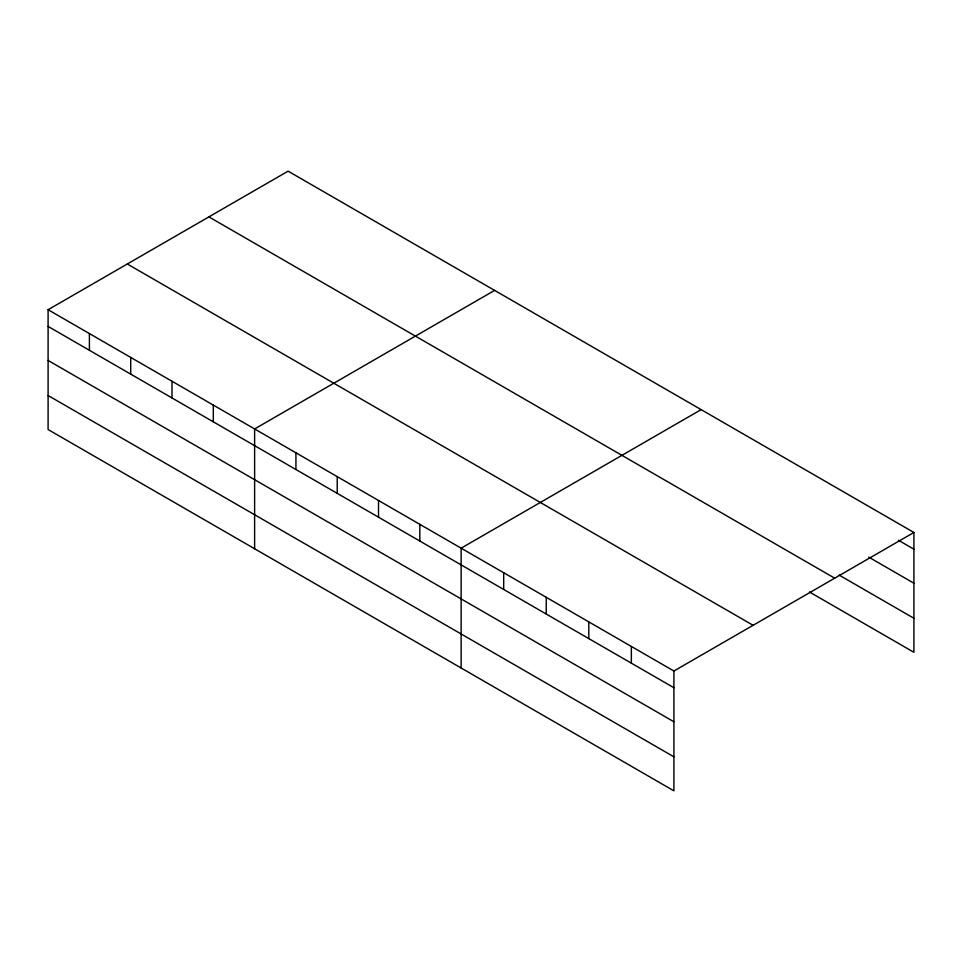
<?xml version="1.0" encoding="UTF-8"?>
<svg xmlns="http://www.w3.org/2000/svg" width="962" height="962" viewBox="0 0 962 962"><rect width="100%" height="100%" fill="white"/><g stroke="black" fill="none" stroke-linecap="round" stroke-linejoin="round"><path stroke-width="1.44" d="M48.1 309.716L673.905 671.019L673.905 790.836L48.1 429.533L48.1 309.716L288.095 171.164L913.9 532.467L913.9 652.284L809.451 591.979M494.612 290.392L254.617 428.944L254.617 548.761M701.13 409.62L461.135 548.184L461.135 668.001M673.905 671.019L913.9 532.467M898.424 540.247L913.9 549.182M868.77 557.142L913.9 583.2M839.104 575.072L913.9 618.253M208.898 216.883L834.703 578.186M127.297 263.997L753.102 625.3M48.1 326.431L673.905 687.734M48.1 360.449L673.905 721.765M48.1 395.514L673.905 756.817M631.349 646.452L631.349 663.167M588.804 621.885L588.804 638.6M546.248 597.318L546.248 614.033M503.691 572.751L503.691 589.465M419.829 524.338L419.829 541.041M378.523 500.493L378.523 517.195M337.229 476.635L337.229 493.35M295.923 452.789L295.923 469.504M213.311 405.098L213.311 421.813M172.006 381.253L172.006 397.967M130.712 357.407L130.712 374.122M89.406 333.561L89.406 350.276"/></g></svg>
